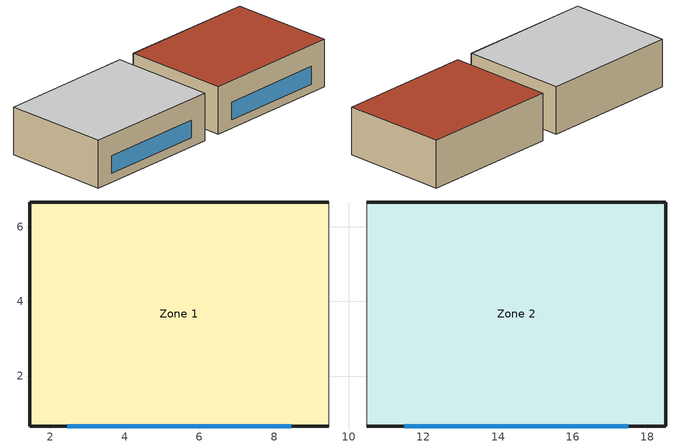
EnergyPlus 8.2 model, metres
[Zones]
Zone 1
 floor ground (conFloor): 9.46,6.66 9.46,0.66 1.46,0.66 1.46,6.66 z0
 wall outside (conIntWalNor): 9.46,6.66 1.46,6.66 z0:2.7
 wall outside (conExtWal): 1.46,0.66 9.46,0.66 z0:2.7
 wall outside (conIntWal): 1.46,6.66 1.46,0.66 z0:2.7
 wall to Zone 2 (conIntWal): 9.46,0.66 9.46,6.66 z0:2.7
 window (souWin): 2.46,0.66 8.46,0.66 z0.5:1.5
Zone 2
 floor to Zone 1 (conFloor): 18.49,6.66 18.49,0.66 10.49,0.66 10.49,6.66 z0
 wall outside (conIntWal): 18.49,0.66 18.49,6.66 z0:2.7
 wall outside (conIntWalNor): 18.49,6.66 10.49,6.66 z0:2.7
 wall outside (conExtWal): 10.49,0.66 18.49,0.66 z0:2.7
 window (souWin): 11.49,0.66 17.49,0.66 z0.5:1.5
 roof outside (conCeiling): 18.49,0.66 18.49,6.66 10.49,6.66 10.49,0.66 z2.7
[Building]
NONE: Terrain=Suburbs; Loads Convergence Tolerance Value=0.04; Temperature Convergence Tolerance Value {deltaC}=0.4; Solar Distribution=MinimalShadowing; Maximum Number of Warmup Days=25; Minimum Number of Warmup Days=6
[Site:Location]
CHICAGO_IL_USA_WMO_725300: Latitude {deg}=42; Longitude {deg}=-87.88; Time Zone {hr}=-6; Elevation {m}=190
[SizingPeriod:DesignDay] Day of Month=21; Humidity Condition Type=Wetbulb; Barometric Pressure {Pa}=99063; Rain Indicator=No; Snow Indicator=No; Daylight Saving Time Indicator=No; Solar Model Indicator=ASHRAEClearSky
Name | Month | Day Type | Maximum Dry-Bulb Temperature {C} | Daily Dry-Bulb Temperature Range {deltaC} | Wetbulb or DewPoint at Maximum Dry-Bulb {C} | Wind Speed {m/s} | Wind Direction {deg} | Sky Clearness
CHICAGO_IL_USA Annual Heating 99% Design Conditions DB | 1 | WinterDesignDay | -17.3 | 0 | -17.3 | 4.9 | 270 | 0
CHICAGO_IL_USA Annual Cooling 1% Design Conditions DB/MCWB | 7 | SummerDesignDay | 31.5 | 10.7 | 23 | 5.3 | 230 | 1
[Site:GroundTemperature:BuildingSurface]
20.03, 20.03, 20.13, 20.3, 20.43, 20.52, 20.62, 20.77, 20.78, 20.55, 20.44, 20.2
[Material]
Name | Roughness | Thickness {m} | Conductivity {W/m-K} | Density {kg/m3} | Specific Heat {J/kg-K} | Thermal Absorptance | Solar Absorptance | Visible Absorptance
Wood Siding | MediumSmooth | 0.01 | 0.11 | 511 | 1210 | 0.9 | 0.7 | 0.7
Steal Frame Ins | MediumRough | 0.087 | 0.049 | 265 | 836.8
Gyp Board | MediumSmooth | 0.0127 | 0.16 | 784 | 830 | 0.9 | 0.7 | 0.7
Glass Fiber | MediumRough | 0.05 | 0.036 | 140 | 960 | 0.9 | 0.7 | 0.7
Floor Concrete | MediumSmooth | 0.0508 | 1.311 | 2240 | 836.8 | 0.9 | 0.7 | 0.7
Insulation Con Floor | MediumRough | 0.05 | 0.03 | 40 | 1200 | 0.9 | 0.7 | 0.7
Half Glass Fiber | MediumRough | 0.025 | 0.036 | 140 | 960 | 0.9 | 0.7 | 0.7
[WindowMaterial:Glazing]
CLEAR 3MM: Optical Data Type=SpectralAverage; Thickness {m}=0.003; Solar Transmittance at Normal Incidence=0.837; Front Side Solar Reflectance at Normal Incidence=0.075; Back Side Solar Reflectance at Normal Incidence=0.075; Visible Transmittance at Normal Incidence=0.898; Front Side Visible Reflectance at Normal Incidence=0.081; Back Side Visible Reflectance at Normal Incidence=0.081; Infrared Transmittance at Normal Incidence=0; Front Side Infrared Hemispherical Emissivity=0.84; Back Side Infrared Hemispherical Emissivity=0.84; Conductivity {W/m-K}=0.9
[WindowMaterial:Gas]
AIR 13MM: Gas Type=Air; Thickness {m}=0.0127
[Construction]
conExtWal: Wood Siding, Steal Frame Ins, Gyp Board
conIntWal: Gyp Board, Glass Fiber, Gyp Board
souWin: CLEAR 3MM, AIR 13MM, CLEAR 3MM
conIntWalNor: Half Glass Fiber, Gyp Board
conFloor; conCeiling: Floor Concrete, Floor Concrete, Insulation Con Floor, Floor Concrete, Floor Concrete
[Zone]
Name | Multiplier
Zone 1 | 1
Zone 2
[SurfaceProperty:ConvectiveHeatGainInsideSurface]
Name | Surface | Construction | Inside Surface Incident Sun Solar Radiation Schedule
North Wall Heat Gain | Zone Surface North | conIntWalNor | North Wall SSG
East Wall Heat Gain | Zone Surface East | conIntWal | East Wall SSG
South Wall Heat Gain | Zone Surface South | conExtWal | South Wall SSG
West Wall Heat Gain | Zone Surface West | conIntWal | West Wall SSG
Floor Heat Gain | Zone Surface Floor | conFloor | Floor SSG
Ceiling Heat Gain | Zone Surface Ceiling | conCeiling | Ceiling SSG
South Window Heat Gain | Sub Surface South Window | souWin | South Window SSG
North Wall Heat Gain 1 | Zone Surface North 1 | conIntWalNor | North Wall SSG 1
East Wall Heat Gain 1 | Zone Surface East 1 | conIntWal | East Wall SSG 1
South Wall Heat Gain 1 | Zone Surface South 1 | conExtWal | South Wall SSG 1
West Wall Heat Gain 1 | Zone Surface West 1 | conIntWal | West Wall SSG 1
Floor Heat Gain 1 | Zone Surface Floor 1 | conFloor | Floor SSG 1
Ceiling Heat Gain 1 | Zone Surface Ceiling 1 | conCeiling | Ceiling SSG 1
South Window Heat Gain 1 | Sub Surface South Window 1 | souWin | South Window SSG 1
[ElectricEquipment] Schedule=on; Design Level Calculation Method=Watts/Area; Watts per Zone Floor Area {W/m2}=4.1667; Fraction Latent=0; Fraction Radiant=1; Fraction Lost=0
Name | Zone or ZoneList
equip | Zone 1
equip 1 | Zone 2
[ExternalInterface:FunctionalMockupUnitExport:From:Variable]
Name | Output:Variable Index Key | Output:Variable | FMU Variable
 | Zone Surface North | Surface Inside Face Temperature | TNor
 | Zone Surface South | Surface Inside Face Temperature | TSou
 | Sub Surface South Window | Surface Inside Face Temperature | TSouWin
 | Zone Surface West | Surface Inside Face Temperature | TWes
 | Zone Surface East | Surface Inside Face Temperature | TEas
 | Zone Surface Floor | Surface Inside Face Temperature | TFlo
 | Zone Surface Ceiling | Surface Inside Face Temperature | TCei
 | Zone Surface North 1 | Surface Inside Face Temperature | TNor1
 | Zone Surface South 1 | Surface Inside Face Temperature | TSou1
 | Sub Surface South Window 1 | Surface Inside Face Temperature | TSouWin1
 | Zone Surface West 1 | Surface Inside Face Temperature | TWes1
 | Zone Surface East 1 | Surface Inside Face Temperature | TEas1
 | Zone Surface Floor 1 | Surface Inside Face Temperature | TFlo1
 | Zone Surface Ceiling 1 | Surface Inside Face Temperature | TCei1
 | Environment | Site Outdoor Air Drybulb Temperature | TOut
 | Environment | Site Outdoor Air Relative Humidity | phiOut
 | Zone 1 | Zone Mean Air Temperature | TRooAir
 | Zone 2 | Zone Mean Air Temperature | TRooAir1
[ExternalInterface:FunctionalMockupUnitExport:To:Schedule] Initial Value=0
Name | Schedule | FMU Variable
 | North Wall SSG | QNor
 | South Wall SSG | QSou
 | East Wall SSG | QEas
 | West Wall SSG | QWes
 | FLOOR SSG | QFlo
 | CEILING SSG | QCei
 | SOUTH WINDOW SSG | QSouWin
 | North Wall SSG 1 | QNor1
 | South Wall SSG 1 | QSou1
 | East Wall SSG 1 | QEas1
 | West Wall SSG 1 | QWes1
 | FLOOR SSG 1 | QFlo1
 | CEILING SSG 1 | QCei1
 | SOUTH WINDOW SSG 1 | QSouWin1
[Schedule:Compact]
on: Through: 12/31, For: Alldays, Until: 24:00, 1
